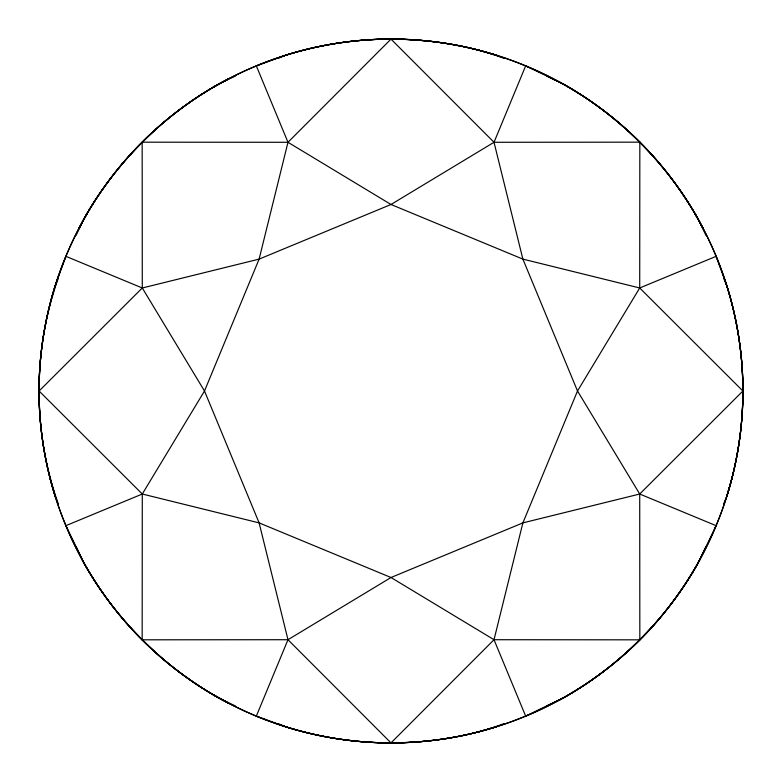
<?xml version="1.0" encoding="UTF-8"?>
<svg xmlns="http://www.w3.org/2000/svg" width="782" height="782" viewBox="0 0 782 782"><rect width="100%" height="100%" fill="white"/><g stroke="black" fill="none" stroke-linecap="round" stroke-linejoin="round"><path stroke-width="1.17" d="M235.362 705.941L222.147 699.743A261.638 188.97 22.5 0 1 198.814 685.785C178.413 672.471 159.401 657.046 142.168 639.832L142.285 494.019L204.493 391L259.116 259.116L287.981 142.285L391 39.1C429.171 39.432 467.841 44.701 503.647 58.249M222.284 699.822A273.25 207.367 33.8 0 0 256.34 716.107L285.528 726.722C319.584 737.426 355.292 742.9 391 742.9L494.019 639.715L522.884 522.884L577.507 391L639.715 287.981L639.832 142.168C622.599 124.954 603.587 109.529 583.186 96.215A261.638 188.97 22.5 0 0 559.853 82.257L525.67 65.884A273.25 207.367 11.2 0 0 490.07 53.332A269.663 204.649 11.2 0 0 391 39.12C355.292 39.071 319.594 44.584 285.528 55.278L256.33 65.884A273.25 207.367 -33.8 0 0 222.284 82.178M731.835 478.555L726.722 496.472L723.751 503.647M58.249 278.353C32.57 350.277 32.57 431.723 58.249 503.647M76.059 235.362L83.918 219.146M699.822 222.284A273.25 207.367 56.2 0 1 716.107 256.34L726.722 285.528C737.426 319.584 742.9 355.292 742.9 391L639.715 494.019L522.884 522.884L391 577.507L287.981 639.715L256.33 716.117A273.25 207.367 11.2 0 0 291.93 728.668A269.663 204.649 11.2 0 0 391 742.88C429.171 742.597 467.841 737.289 503.647 723.751M50.165 478.555L55.278 496.472A260.748 188.325 67.5 0 1 46.666 463.54C41.651 439.709 39.11 415.359 39.1 391L142.285 287.981L259.116 259.116L391 204.493L494.019 142.285L525.67 65.884A273.25 207.367 33.8 0 1 559.716 82.178M705.941 546.638L698.082 562.854M219.146 83.918L228.197 79.031L211.902 88.083A269.849 204.776 -33.8 0 0 142.197 142.187A269.849 204.786 -56.2 0 0 88.043 211.883L79.031 228.197L82.257 222.147A261.638 188.97 -67.5 0 1 96.215 198.814C122.813 157.993 157.993 122.813 198.814 96.215A261.638 188.97 -22.5 0 1 222.147 82.257L235.362 76.059M562.854 698.082L525.67 716.117A273.25 207.367 -11.2 0 1 490.07 728.668A269.663 204.649 -11.2 0 1 391 742.88C366.641 742.92 342.291 740.339 318.46 735.344A260.748 188.325 22.5 0 1 285.518 726.722L278.353 723.751M278.353 58.249L285.528 55.278A260.748 188.325 -22.5 0 1 318.46 46.666C366.123 36.598 415.877 36.598 463.54 46.656A260.748 188.325 22.5 0 1 496.482 55.278L478.555 50.165M723.751 278.353L726.722 285.528A260.748 188.325 67.5 0 1 735.334 318.46C740.349 342.291 742.89 366.641 742.9 391A269.663 204.649 -78.8 0 1 728.716 490.089A273.25 207.367 -78.8 0 1 716.107 525.66L699.743 559.853A261.638 188.97 -67.5 0 1 685.785 583.186C672.471 603.587 657.046 622.599 639.832 639.832L494.019 639.715L391 577.507L259.116 522.884L142.285 494.019L65.884 525.67L83.918 562.854M82.13 222.264A269.663 204.649 -56.2 0 1 142.177 142.187L287.981 142.285L391 204.493L522.884 259.116L639.715 287.981L716.117 256.33A273.25 207.367 78.8 0 1 728.668 291.93A269.663 204.649 78.8 0 1 742.88 391C742.929 426.708 737.416 462.406 726.722 496.472A260.748 188.325 -67.5 0 0 735.334 463.54C740.349 439.709 742.89 415.359 742.9 391A270.377 205.187 78.8 0 0 716.165 256.3A272.019 206.428 56.2 0 0 693.927 211.902A269.849 204.776 56.3 0 0 639.813 142.197A269.663 204.649 33.8 0 0 559.736 82.13M546.638 705.941L559.853 699.743A261.638 188.97 -22.5 0 0 583.186 685.785C603.587 672.471 622.599 657.046 639.832 639.832A269.663 204.649 -56.2 0 0 699.87 559.736M478.555 731.835L496.472 726.722A260.748 188.325 -22.5 0 1 463.54 735.334C439.709 740.349 415.359 742.89 391 742.9A270.377 205.187 11.3 0 1 256.3 716.165A272.019 206.428 33.8 0 1 211.902 693.927A269.849 204.786 33.8 0 1 142.197 639.813C124.934 622.628 109.548 603.577 96.215 583.186A261.638 188.97 67.5 0 1 82.257 559.853L76.059 546.638M211.902 88.073A272.019 206.428 -33.8 0 1 256.34 65.903A273.25 207.367 -11.2 0 1 291.93 53.332A269.663 204.649 -11.2 0 1 391 39.12L494.019 142.285L639.832 142.168C657.046 159.401 672.471 178.413 685.785 198.814A261.638 188.97 67.5 0 1 699.743 222.147L705.941 235.362M82.13 559.736A269.663 204.649 56.2 0 0 142.177 639.813L287.981 639.715L391 742.9A269.849 204.786 -11.2 0 0 478.574 731.874A272.019 206.428 -11.2 0 0 525.66 716.107A273.25 207.367 -33.8 0 0 559.716 699.822M546.638 76.059L562.854 83.918M287.981 639.715L259.116 522.884L204.493 391L142.285 287.981L65.884 256.33L55.278 285.528A260.748 188.325 -67.5 0 0 46.666 318.46C41.651 342.291 39.11 366.641 39.1 391A269.849 204.786 78.8 0 0 50.126 478.574A272.019 206.428 78.8 0 0 65.893 525.66A273.25 207.367 56.2 0 0 82.178 559.716M494.019 142.285L522.884 259.116L577.507 391L639.715 494.019L716.117 525.67A273.25 207.367 -56.2 0 1 699.822 559.716M219.146 698.082L228.197 702.969L211.902 693.917M639.715 287.981L742.9 391A269.849 204.776 -78.7 0 1 731.874 478.574A272.019 206.428 -78.8 0 1 716.107 525.66A270.377 205.187 -56.2 0 1 639.862 639.872A270.377 205.187 -33.8 0 1 525.68 716.165L494.019 639.715M142.285 494.019L39.1 391A269.663 204.649 -78.8 0 1 53.284 291.911A273.25 207.367 -78.8 0 1 65.893 256.34A273.25 207.367 -56.2 0 1 82.178 222.284M693.917 211.902L702.969 228.197L698.082 219.146M287.981 142.285L256.33 65.884A270.377 205.187 -11.2 0 1 391.01 39.041A269.849 204.776 11.3 0 1 478.574 50.126A272.019 206.428 11.2 0 1 525.66 65.893A270.377 205.187 33.8 0 1 639.872 142.138M639.715 494.019L639.832 639.832A269.663 204.649 -33.8 0 1 559.736 699.87M142.285 287.981L142.168 142.168A269.663 204.649 -33.8 0 1 222.264 82.13M88.073 211.902A272.019 206.428 -56.2 0 0 65.903 256.34A270.377 205.187 -78.7 0 0 39.041 391.01A269.663 204.649 78.8 0 0 53.284 490.089A273.25 207.367 78.8 0 0 65.893 525.66A270.377 205.187 56.3 0 0 142.138 639.872M222.264 699.87A269.663 204.649 33.8 0 1 142.187 639.823M639.823 142.187A269.663 204.649 56.2 0 1 699.87 222.264M219.038 698.248A278.939 201.463 22.5 0 1 142.324 639.744M142.256 639.676A278.939 201.463 67.5 0 1 83.752 562.962M639.676 639.744A278.939 201.463 -22.5 0 1 562.962 698.248M698.248 562.962A278.939 201.463 -67.5 0 1 639.744 639.676M562.962 83.752A278.939 201.463 22.5 0 1 639.676 142.256M639.744 142.324A278.939 201.463 67.5 0 1 698.248 219.038M83.752 219.038A278.939 201.463 -67.5 0 1 142.256 142.324M142.324 142.256A278.939 201.463 -22.5 0 1 219.038 83.752"/></g></svg>
